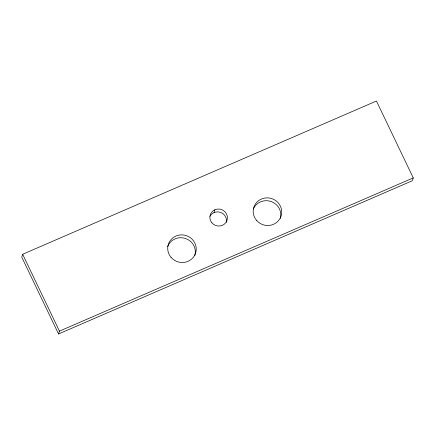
<?xml version="1.0" encoding="UTF-8"?>
<svg xmlns="http://www.w3.org/2000/svg" width="435" height="435" viewBox="0 0 435 435"><rect width="100%" height="100%" fill="white"/><g stroke="black" fill="none" stroke-linecap="round" stroke-linejoin="round"><path stroke-width="0.65" d="M22.653 254.263L21.75 257.101L58.556 333.977L412.347 180.737L413.25 177.899L376.444 101.023L22.653 254.263L59.459 331.133L58.556 333.977M214.02 212.595L214.923 209.757M59.459 331.133L413.25 177.899M209.953 216.298A8.809 8.482 17.6 0 1 220.735 212.443A8.809 8.482 17.6 0 1 226.325 222.388M253.344 208.979A14.317 13.784 17.6 0 1 271.097 201.514A14.317 13.784 17.6 0 1 280.33 218.37M167.654 246.553A14.317 13.784 17.6 0 1 185.337 238.434A14.317 13.784 17.6 0 1 194.864 255.388M256.53 220.36A14.317 13.784 17.6 0 0 280.858 216.668A14.317 13.784 17.6 0 0 264.931 198.012A14.317 13.784 17.6 0 0 256.53 220.36M211.932 222.878A8.809 8.482 17.6 0 0 226.907 220.61A8.809 8.482 17.6 0 0 217.108 209.126A8.809 8.482 17.6 0 0 211.932 222.878M171.064 257.379A14.317 13.784 17.6 0 0 195.391 253.687A14.317 13.784 17.6 0 0 179.465 235.03A14.317 13.784 17.6 0 0 171.064 257.379"/></g></svg>
